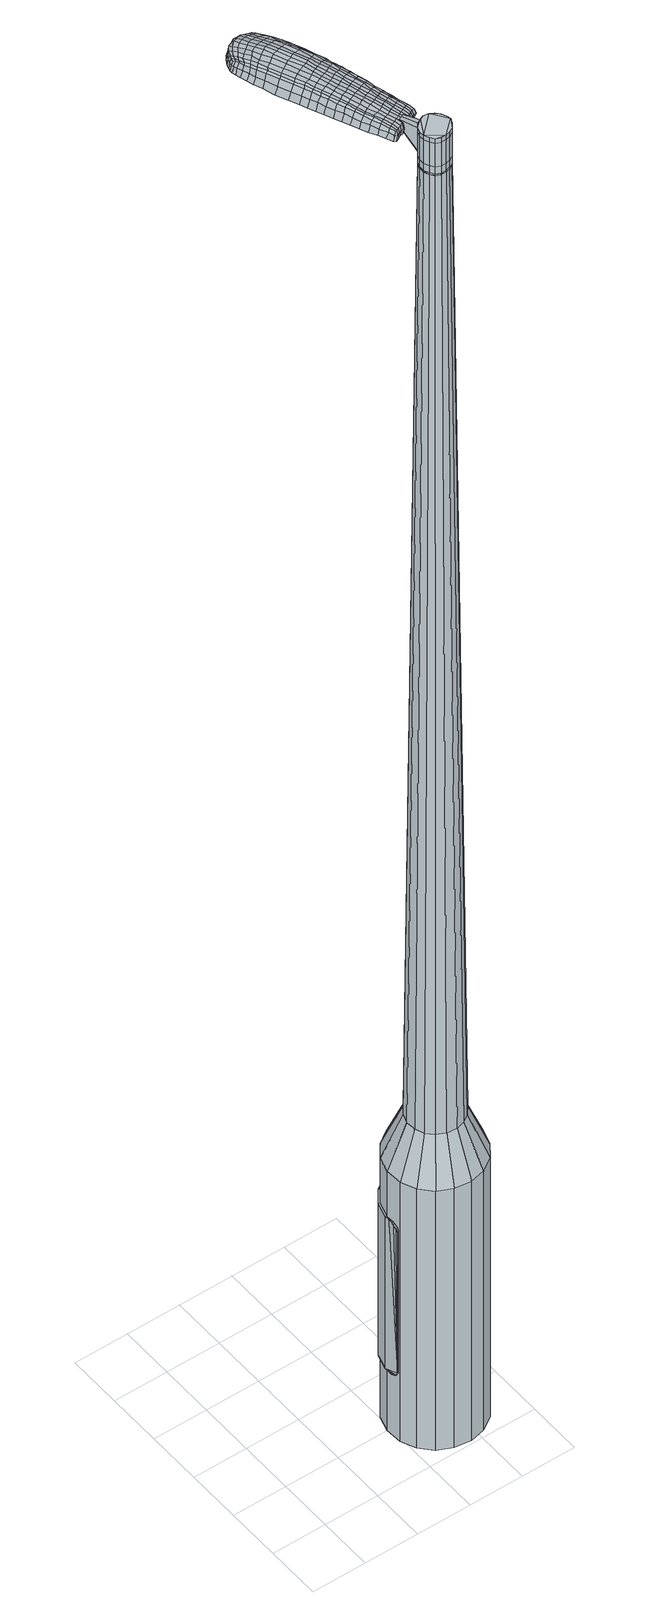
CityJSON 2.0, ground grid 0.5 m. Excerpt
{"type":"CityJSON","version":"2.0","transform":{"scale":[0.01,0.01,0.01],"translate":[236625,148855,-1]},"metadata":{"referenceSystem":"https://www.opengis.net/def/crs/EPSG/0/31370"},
"CityObjects":{
"object1":{"type":"GenericCityObject","attributes":{"cluster":227,"mean_distance_to_centroid":0.268,"new_centroid_x":236626.41,"new_centroid_y":148855.44,"mean_distance_to_camera":7.88,"H1":5.49,"H2":5.5,"Z_final":109.38,"cluster2":-1,"proj_x":236629.5,"proj_y":148854.12,"id_line":81392,"bearing_l":23.24,"distance":3.36,"orientation":"left","G_obj":113.24},"geometry":[{"type":"MultiSurface","lod":"2","boundaries":[[[0,1,2,3]],[[1,4,5,2]],[[4,6,7,5]],[[6,8,9,7]],[[8,10,11,9]],[[10,12,13,11]],[[12,14,15,13]],[[14,16,17,15]],[[16,18,19,17]],[[18,20,21,19]],[[20,22,23,21]],[[22,24,25,23]],[[24,26,27,25]],[[26,28,29,27]],[[28,30,31,29]],[[30,32,33,31]],[[32,34,35,33]],[[34,0,3,35]],[[36,37,38,39]],[[38,40,41,42]],[[41,43,42]],[[42,44,45,46]],[[45,47,46]],[[46,48,49,50]],[[49,51,50]],[[42,46,50,38]],[[50,52,39,38]],[[53,36,39]],[[2,5,7,35]],[[7,9,11,15]],[[11,13,15]],[[15,17,19,23]],[[19,21,23]],[[23,25,27,31]],[[27,29,31]],[[15,23,31,7]],[[31,33,35,7]],[[3,2,35]],[[1,0,54,55]],[[0,34,56,54]],[[34,32,57,56]],[[32,30,58,57]],[[30,28,59,58]],[[28,26,60,59]],[[26,24,61,60]],[[24,22,62,61]],[[22,20,63,62]],[[20,18,64,63]],[[18,16,65,64]],[[16,14,66,65]],[[14,12,67,66]],[[12,10,68,67]],[[10,8,69,68]],[[8,6,70,69]],[[6,4,71,70]],[[4,1,55,71]],[[55,54,72,73]],[[54,56,74,72]],[[56,57,75,74]],[[57,58,76,75]],[[58,59,77,76]],[[59,60,78,77]],[[60,61,79,78]],[[61,62,80,79]],[[62,63,81,80]],[[63,64,82,81]],[[64,65,83,82]],[[65,66,84,83]],[[66,67,85,84]],[[67,68,86,85]],[[68,69,87,86]],[[69,70,88,87]],[[70,71,89,88]],[[71,55,73,89]],[[72,90,91,92]],[[93,94,90,72]],[[95,96,94,93]],[[76,97,96,95]],[[98,99,97,76]],[[78,100,99,98]],[[101,102,100,78]],[[103,104,102,101]],[[81,105,104,103]],[[82,106,105,81]],[[107,108,106,82]],[[84,109,108,107]],[[110,111,109,84]],[[86,112,111,110]],[[87,113,112,86]],[[114,115,113,87]],[[116,117,115,114]],[[92,91,117,116]],[[118,119,120,121]],[[122,118,121,123]],[[124,122,123,125]],[[126,124,125,127]],[[128,126,127,129]],[[130,128,129,131]],[[132,130,131,133]],[[134,132,133,135]],[[136,134,135,137]],[[138,136,137,139]],[[140,138,139,141]],[[142,140,141,143]],[[144,142,143,145]],[[146,144,145,147]],[[148,146,147,149]],[[150,148,149,151]],[[73,72,92]],[[74,93,72]],[[74,75,95,93]],[[75,76,95]],[[77,98,76]],[[77,78,98]],[[79,101,78]],[[79,80,103,101]],[[80,81,103]],[[83,107,82]],[[83,84,107]],[[85,110,84]],[[85,86,110]],[[88,114,87]],[[88,89,116,114]],[[89,73,92,116]],[[152,91,90]],[[152,153,117,91]],[[153,154,115,117]],[[154,113,115]],[[155,111,112]],[[155,109,111]],[[156,108,109]],[[156,106,108]],[[157,104,105]],[[157,158,102,104]],[[158,100,102]],[[159,99,100]],[[159,97,99]],[[160,96,97]],[[160,161,94,96]],[[161,90,94]],[[39,52,150,162]],[[152,90,163,151]],[[53,39,162,119]],[[90,161,120,163]],[[36,53,119,118]],[[161,160,121,120]],[[37,36,118,122]],[[160,97,123,121]],[[38,37,122,124]],[[97,159,125,123]],[[40,38,124,126]],[[159,100,127,125]],[[41,40,126,128]],[[100,158,129,127]],[[43,41,128,130]],[[158,157,131,129]],[[42,43,130,132]],[[157,105,133,131]],[[44,42,132,134]],[[105,106,135,133]],[[45,44,134,136]],[[106,156,137,135]],[[47,45,136,138]],[[156,109,139,137]],[[46,47,138,140]],[[109,155,141,139]],[[48,46,140,142]],[[155,112,143,141]],[[49,48,142,144]],[[112,113,145,143]],[[51,49,144,146]],[[113,154,147,145]],[[50,51,146,148]],[[154,153,149,147]],[[52,50,148,150]],[[153,152,151,149]],[[150,151,164,165]],[[151,163,166,164]],[[163,120,167,166]],[[120,119,168,167]],[[119,162,169,168]],[[162,150,165,169]],[[170,171,172,173]],[[174,170,173,175]],[[170,174,176,177]],[[171,170,177,178]],[[179,180,181,182]],[[183,179,182,184]],[[179,183,185,186]],[[180,179,186,187]],[[188,189,190,191]],[[192,188,191,193]],[[188,192,194,195]],[[189,188,195,196]],[[197,198,199,200]],[[201,197,200,202]],[[197,201,203,204]],[[198,197,204,205]],[[206,207,208,209]],[[210,206,209,211]],[[206,210,212,213]],[[207,206,213,214]],[[215,216,217,218]],[[219,215,218,220]],[[215,219,221,222]],[[216,215,222,223]],[[224,225,226,227]],[[216,224,227,217]],[[224,216,223,228]],[[225,224,228,229]],[[230,231,232,233]],[[225,230,233,226]],[[230,225,229,234]],[[231,230,234,235]],[[236,174,175,237]],[[231,236,237,232]],[[236,231,235,238]],[[174,236,238,176]],[[239,240,241,242]],[[243,239,242,244]],[[239,243,245,246]],[[240,239,246,247]],[[248,249,250,251]],[[240,248,251,241]],[[248,240,247,252]],[[249,248,252,253]],[[254,255,256,257]],[[249,254,257,250]],[[254,249,253,258]],[[255,254,258,259]],[[260,261,262,263]],[[255,260,263,256]],[[260,255,259,264]],[[261,260,264,265]],[[266,171,178,267]],[[261,266,267,262]],[[266,261,265,268]],[[171,266,268,172]],[[269,270,271,272]],[[273,269,272,274]],[[269,273,275,276]],[[270,269,276,277]],[[278,279,280,281]],[[270,278,281,271]],[[278,270,277,282]],[[279,278,282,283]],[[284,285,286,287]],[[279,284,287,280]],[[284,279,283,288]],[[285,284,288,289]],[[290,183,184,291]],[[285,290,291,286]],[[290,285,289,292]],[[183,290,292,185]],[[293,294,295,296]],[[297,293,296,298]],[[293,297,299,300]],[[294,293,300,301]],[[302,303,304,305]],[[294,302,305,295]],[[302,294,301,306]],[[303,302,306,307]],[[308,309,310,311]],[[303,308,311,304]],[[308,303,307,312]],[[309,308,312,313]],[[314,315,316,317]],[[309,314,317,310]],[[314,309,313,318]],[[315,314,318,319]],[[320,180,187,321]],[[315,320,321,316]],[[320,315,319,322]],[[180,320,322,181]],[[323,209,208,324]],[[325,323,324,326]],[[323,325,327,328]],[[209,323,328,211]],[[329,325,326,330]],[[331,329,330,332]],[[329,331,333,334]],[[325,329,334,327]],[[335,331,332,336]],[[337,335,336,338]],[[335,337,339,340]],[[331,335,340,333]],[[341,337,338,342]],[[343,341,342,344]],[[341,343,345,346]],[[337,341,346,339]],[[347,343,344,348]],[[198,347,348,199]],[[347,198,205,349]],[[343,347,349,345]],[[350,351,196,195]],[[352,350,195,194]],[[350,352,353,354]],[[351,350,354,355]],[[356,357,355,354]],[[358,356,354,353]],[[356,358,359,360]],[[357,356,360,361]],[[362,363,361,360]],[[364,362,360,359]],[[362,364,365,366]],[[363,362,366,367]],[[368,369,367,366]],[[370,368,366,365]],[[368,370,203,201]],[[369,368,201,202]],[[371,372,373,374]],[[273,371,374,275]],[[371,273,274,375]],[[372,371,375,376]],[[377,192,193,378]],[[372,377,378,373]],[[377,372,376,379]],[[192,377,379,194]],[[380,381,382,383]],[[219,380,383,221]],[[380,219,220,384]],[[381,380,384,385]],[[386,387,388,389]],[[381,386,389,382]],[[386,381,385,390]],[[387,386,390,391]],[[392,189,196,393]],[[387,392,393,388]],[[392,387,391,394]],[[189,392,394,190]],[[395,396,397,398]],[[177,395,398,178]],[[395,177,176,399]],[[396,395,399,400]],[[401,402,403,404]],[[396,401,404,397]],[[401,396,400,405]],[[402,401,405,406]],[[407,200,199,408]],[[402,407,408,403]],[[407,402,406,409]],[[200,407,409,202]],[[410,411,412,413]],[[182,410,413,184]],[[410,182,181,414]],[[411,410,414,415]],[[416,204,203,417]],[[411,416,417,412]],[[416,411,415,418]],[[204,416,418,205]],[[419,420,421,422]],[[297,419,422,299]],[[419,297,298,423]],[[420,419,423,424]],[[425,210,211,426]],[[420,425,426,421]],[[425,420,424,427]],[[210,425,427,212]],[[428,429,430,431]],[[243,428,431,245]],[[428,243,244,432]],[[429,428,432,433]],[[434,435,436,437]],[[429,434,437,430]],[[434,429,433,438]],[[435,434,438,439]],[[440,207,214,441]],[[435,440,441,436]],[[440,435,439,442]],[[207,440,442,208]],[[443,444,433,432]],[[242,443,432,244]],[[443,242,241,445]],[[444,443,445,446]],[[447,448,439,438]],[[444,447,438,433]],[[447,444,446,449]],[[448,447,449,450]],[[451,324,208,442]],[[448,451,442,439]],[[451,448,450,452]],[[324,451,452,326]],[[453,454,455,456]],[[300,453,456,301]],[[453,300,299,422]],[[454,453,422,421]],[[457,328,327,458]],[[454,457,458,455]],[[457,454,421,426]],[[328,457,426,211]],[[459,460,446,445]],[[251,459,445,241]],[[459,251,250,461]],[[460,459,461,462]],[[463,464,450,449]],[[460,463,449,446]],[[463,460,462,465]],[[464,463,465,466]],[[467,330,326,452]],[[464,467,452,450]],[[467,464,466,468]],[[330,467,468,332]],[[469,470,471,472]],[[306,469,472,307]],[[469,306,301,456]],[[470,469,456,455]],[[473,334,333,474]],[[470,473,474,471]],[[473,470,455,458]],[[334,473,458,327]],[[475,476,462,461]],[[257,475,461,250]],[[475,257,256,477]],[[476,475,477,478]],[[479,480,466,465]],[[476,479,465,462]],[[479,476,478,481]],[[480,479,481,482]],[[483,336,332,468]],[[480,483,468,466]],[[483,480,482,484]],[[336,483,484,338]],[[485,486,487,488]],[[312,485,488,313]],[[485,312,307,472]],[[486,485,472,471]],[[489,340,339,490]],[[486,489,490,487]],[[489,486,471,474]],[[340,489,474,333]],[[491,492,478,477]],[[263,491,477,256]],[[491,263,262,493]],[[492,491,493,494]],[[495,496,482,481]],[[492,495,481,478]],[[495,492,494,497]],[[496,495,497,498]],[[499,342,338,484]],[[496,499,484,482]],[[499,496,498,500]],[[342,499,500,344]],[[501,502,503,504]],[[318,501,504,319]],[[501,318,313,488]],[[502,501,488,487]],[[505,346,345,506]],[[502,505,506,503]],[[505,502,487,490]],[[346,505,490,339]],[[507,508,494,493]],[[267,507,493,262]],[[507,267,178,398]],[[508,507,398,397]],[[509,510,498,497]],[[508,509,497,494]],[[509,508,397,404]],[[510,509,404,403]],[[511,348,344,500]],[[510,511,500,498]],[[511,510,403,408]],[[348,511,408,199]],[[512,513,415,414]],[[322,512,414,181]],[[512,322,319,504]],[[513,512,504,503]],[[514,349,205,418]],[[513,514,418,415]],[[514,513,503,506]],[[349,514,506,345]],[[515,516,376,375]],[[272,515,375,274]],[[515,272,271,517]],[[516,515,517,518]],[[519,352,194,379]],[[516,519,379,376]],[[519,516,518,520]],[[352,519,520,353]],[[521,522,523,524]],[[222,521,524,223]],[[521,222,221,383]],[[522,521,383,382]],[[525,526,527,528]],[[522,525,528,523]],[[525,522,382,389]],[[526,525,389,388]],[[529,351,355,530]],[[526,529,530,527]],[[529,526,388,393]],[[351,529,393,196]],[[531,532,518,517]],[[281,531,517,271]],[[531,281,280,533]],[[532,531,533,534]],[[535,358,353,520]],[[532,535,520,518]],[[535,532,534,536]],[[358,535,536,359]],[[537,538,539,540]],[[228,537,540,229]],[[537,228,223,524]],[[538,537,524,523]],[[541,542,543,544]],[[538,541,544,539]],[[541,538,523,528]],[[542,541,528,527]],[[545,357,361,546]],[[542,545,546,543]],[[545,542,527,530]],[[357,545,530,355]],[[547,548,534,533]],[[287,547,533,280]],[[547,287,286,549]],[[548,547,549,550]],[[551,364,359,536]],[[548,551,536,534]],[[551,548,550,552]],[[364,551,552,365]],[[553,554,555,556]],[[234,553,556,235]],[[553,234,229,540]],[[554,553,540,539]],[[557,558,559,560]],[[554,557,560,555]],[[557,554,539,544]],[[558,557,544,543]],[[561,363,367,562]],[[558,561,562,559]],[[561,558,543,546]],[[363,561,546,361]],[[563,564,550,549]],[[291,563,549,286]],[[563,291,184,413]],[[564,563,413,412]],[[565,370,365,552]],[[564,565,552,550]],[[565,564,412,417]],[[370,565,417,203]],[[566,567,400,399]],[[238,566,399,176]],[[566,238,235,556]],[[567,566,556,555]],[[568,569,406,405]],[[567,568,405,400]],[[568,567,555,560]],[[569,568,560,559]],[[570,369,202,409]],[[569,570,409,406]],[[570,569,559,562]],[[369,570,562,367]],[[571,572,573,574]],[[574,573,575,576]],[[577,575,573,578]],[[578,573,572,579]],[[580,581,582,583]],[[583,582,584,585]],[[586,584,582,587]],[[587,582,581,588]],[[589,590,591,592]],[[592,591,593,594]],[[595,593,591,596]],[[596,591,590,597]],[[598,599,600,601]],[[601,600,602,603]],[[604,602,600,605]],[[605,600,599,606]],[[607,608,609,610]],[[610,609,611,612]],[[613,611,609,614]],[[614,609,608,615]],[[616,617,618,619]],[[619,618,620,621]],[[622,620,618,623]],[[623,618,617,624]],[[625,626,627,628]],[[628,627,617,616]],[[624,617,627,629]],[[629,627,626,630]],[[631,632,633,634]],[[634,633,626,625]],[[630,626,633,635]],[[635,633,632,636]],[[576,575,637,638]],[[638,637,632,631]],[[636,632,637,639]],[[639,637,575,577]],[[640,641,642,643]],[[643,642,644,645]],[[646,644,642,647]],[[647,642,641,648]],[[649,650,651,652]],[[652,651,641,640]],[[648,641,651,653]],[[653,651,650,654]],[[655,656,657,658]],[[658,657,650,649]],[[654,650,657,659]],[[659,657,656,660]],[[661,662,663,664]],[[664,663,656,655]],[[660,656,663,665]],[[665,663,662,666]],[[579,572,667,668]],[[668,667,662,661]],[[666,662,667,669]],[[669,667,572,571]],[[670,671,672,673]],[[673,672,674,675]],[[676,674,672,677]],[[677,672,671,678]],[[679,680,681,682]],[[682,681,671,670]],[[678,671,681,683]],[[683,681,680,684]],[[685,686,687,688]],[[688,687,680,679]],[[684,680,687,689]],[[689,687,686,690]],[[585,584,691,692]],[[692,691,686,685]],[[690,686,691,693]],[[693,691,584,586]],[[694,695,696,697]],[[697,696,698,699]],[[700,698,696,701]],[[701,696,695,702]],[[703,704,705,706]],[[706,705,695,694]],[[702,695,705,707]],[[707,705,704,708]],[[709,710,711,712]],[[712,711,704,703]],[[708,704,711,713]],[[713,711,710,714]],[[715,716,717,718]],[[718,717,710,709]],[[714,710,717,719]],[[719,717,716,720]],[[588,581,721,722]],[[722,721,716,715]],[[720,716,721,723]],[[723,721,581,580]],[[607,610,724,725]],[[725,724,726,727]],[[728,726,724,729]],[[729,724,610,612]],[[727,726,730,731]],[[731,730,732,733]],[[734,732,730,735]],[[735,730,726,728]],[[733,732,736,737]],[[737,736,738,739]],[[740,738,736,741]],[[741,736,732,734]],[[739,738,742,743]],[[743,742,744,745]],[[746,744,742,747]],[[747,742,738,740]],[[745,744,748,749]],[[749,748,599,598]],[[606,599,748,750]],[[750,748,744,746]],[[597,751,752,596]],[[596,752,753,595]],[[754,753,752,755]],[[755,752,751,756]],[[756,757,758,755]],[[755,758,759,754]],[[760,759,758,761]],[[761,758,757,762]],[[762,763,764,761]],[[761,764,765,760]],[[766,765,764,767]],[[767,764,763,768]],[[768,769,770,767]],[[767,770,771,766]],[[604,771,770,602]],[[602,770,769,603]],[[772,773,774,775]],[[775,774,674,676]],[[675,674,774,776]],[[776,774,773,777]],[[594,593,778,779]],[[779,778,773,772]],[[777,773,778,780]],[[780,778,593,595]],[[781,782,783,784]],[[784,783,620,622]],[[621,620,783,785]],[[785,783,782,786]],[[787,788,789,790]],[[790,789,782,781]],[[786,782,789,791]],[[791,789,788,792]],[[597,590,793,794]],[[794,793,788,787]],[[792,788,793,795]],[[795,793,590,589]],[[796,797,798,799]],[[799,798,578,579]],[[577,578,798,800]],[[800,798,797,801]],[[802,803,804,805]],[[805,804,797,796]],[[801,797,804,806]],[[806,804,803,807]],[[598,601,808,809]],[[809,808,803,802]],[[807,803,808,810]],[[810,808,601,603]],[[811,812,813,814]],[[814,813,583,585]],[[580,583,813,815]],[[815,813,812,816]],[[604,605,817,818]],[[818,817,812,811]],[[816,812,817,819]],[[819,817,605,606]],[[820,821,822,823]],[[823,822,698,700]],[[698,822,699]],[[699,822,821,824]],[[612,611,825,826]],[[826,825,821,820]],[[824,821,825,827]],[[827,825,611,613]],[[828,829,830,831]],[[831,830,644,646]],[[645,644,830,832]],[[832,830,829,833]],[[834,835,836,837]],[[837,836,829,828]],[[833,829,836,838]],[[838,836,835,839]],[[615,608,840,841]],[[841,840,835,834]],[[839,835,840,842]],[[842,840,608,607]],[[833,843,844,832]],[[832,844,643,645]],[[640,643,844,845]],[[845,844,843,846]],[[839,847,848,838]],[[838,848,843,833]],[[846,843,848,849]],[[849,848,847,850]],[[607,725,851,842]],[[842,851,847,839]],[[850,847,851,852]],[[852,851,725,727]],[[853,854,855,856]],[[856,855,701,702]],[[700,701,855,823]],[[823,855,854,820]],[[728,729,857,858]],[[858,857,854,853]],[[820,854,857,826]],[[826,857,729,612]],[[846,859,860,845]],[[845,860,652,640]],[[649,652,860,861]],[[861,860,859,862]],[[850,863,864,849]],[[849,864,859,846]],[[862,859,864,865]],[[865,864,863,866]],[[727,731,867,852]],[[852,867,863,850]],[[866,863,867,868]],[[868,867,731,733]],[[869,870,871,872]],[[872,871,707,708]],[[702,707,871,856]],[[856,871,870,853]],[[734,735,873,874]],[[874,873,870,869]],[[853,870,873,858]],[[858,873,735,728]],[[862,875,876,861]],[[861,876,658,649]],[[655,658,876,877]],[[877,876,875,878]],[[866,879,880,865]],[[865,880,875,862]],[[878,875,880,881]],[[881,880,879,882]],[[733,737,883,868]],[[868,883,879,866]],[[882,879,883,884]],[[884,883,737,739]],[[885,886,887,888]],[[888,887,713,714]],[[708,713,887,872]],[[872,887,886,869]],[[740,741,889,890]],[[890,889,886,885]],[[869,886,889,874]],[[874,889,741,734]],[[878,891,892,877]],[[877,892,664,655]],[[661,664,892,893]],[[893,892,891,894]],[[882,895,896,881]],[[881,896,891,878]],[[894,891,896,897]],[[897,896,895,898]],[[739,743,899,884]],[[884,899,895,882]],[[898,895,899,900]],[[900,899,743,745]],[[901,902,903,904]],[[904,903,719,720]],[[714,719,903,888]],[[888,903,902,885]],[[746,747,905,906]],[[906,905,902,901]],[[885,902,905,890]],[[890,905,747,740]],[[894,907,908,893]],[[893,908,668,661]],[[579,668,908,799]],[[799,908,907,796]],[[898,909,910,897]],[[897,910,907,894]],[[796,907,910,805]],[[805,910,909,802]],[[745,749,911,900]],[[900,911,909,898]],[[802,909,911,809]],[[809,911,749,598]],[[816,912,913,815]],[[815,913,723,580]],[[720,723,913,904]],[[904,913,912,901]],[[606,750,914,819]],[[819,914,912,816]],[[901,912,914,906]],[[906,914,750,746]],[[777,915,916,776]],[[776,916,673,675]],[[670,673,916,917]],[[917,916,915,918]],[[595,753,919,780]],[[780,919,915,777]],[[918,915,919,920]],[[920,919,753,754]],[[921,922,923,924]],[[924,923,623,624]],[[622,623,923,784]],[[784,923,922,781]],[[925,926,927,928]],[[928,927,922,921]],[[781,922,927,790]],[[790,927,926,787]],[[756,751,929,930]],[[930,929,926,925]],[[787,926,929,794]],[[794,929,751,597]],[[918,931,932,917]],[[917,932,682,670]],[[679,682,932,933]],[[933,932,931,934]],[[754,759,935,920]],[[920,935,931,918]],[[934,931,935,936]],[[936,935,759,760]],[[937,938,939,940]],[[940,939,629,630]],[[624,629,939,924]],[[924,939,938,921]],[[941,942,943,944]],[[944,943,938,937]],[[921,938,943,928]],[[928,943,942,925]],[[762,757,945,946]],[[946,945,942,941]],[[925,942,945,930]],[[930,945,757,756]],[[934,947,948,933]],[[933,948,688,679]],[[685,688,948,949]],[[949,948,947,950]],[[760,765,951,936]],[[936,951,947,934]],[[950,947,951,952]],[[952,951,765,766]],[[953,954,955,956]],[[956,955,635,636]],[[630,635,955,940]],[[940,955,954,937]],[[957,958,959,960]],[[960,959,954,953]],[[937,954,959,944]],[[944,959,958,941]],[[768,763,961,962]],[[962,961,958,957]],[[941,958,961,946]],[[946,961,763,762]],[[950,963,964,949]],[[949,964,692,685]],[[585,692,964,814]],[[814,964,963,811]],[[766,771,965,952]],[[952,965,963,950]],[[811,963,965,818]],[[818,965,771,604]],[[801,966,967,800]],[[800,967,639,577]],[[636,639,967,956]],[[956,967,966,953]],[[807,968,969,806]],[[806,969,966,801]],[[953,966,969,960]],[[960,969,968,957]],[[603,769,970,810]],[[810,970,968,807]],[[957,968,970,962]],[[962,970,769,768]],[[571,574,173,172]],[[574,576,175,173]],[[586,587,186,185]],[[587,588,187,186]],[[589,592,191,190]],[[592,594,193,191]],[[613,614,213,212]],[[614,615,214,213]],[[616,619,218,217]],[[619,621,220,218]],[[625,628,227,226]],[[628,616,217,227]],[[631,634,233,232]],[[634,625,226,233]],[[576,638,237,175]],[[638,631,232,237]],[[646,647,246,245]],[[647,648,247,246]],[[648,653,252,247]],[[653,654,253,252]],[[654,659,258,253]],[[659,660,259,258]],[[660,665,264,259]],[[665,666,265,264]],[[666,669,268,265]],[[669,571,172,268]],[[676,677,276,275]],[[677,678,277,276]],[[678,683,282,277]],[[683,684,283,282]],[[684,689,288,283]],[[689,690,289,288]],[[690,693,292,289]],[[693,586,185,292]],[[694,697,296,295]],[[697,699,298,296]],[[703,706,305,304]],[[706,694,295,305]],[[709,712,311,310]],[[712,703,304,311]],[[715,718,317,316]],[[718,709,310,317]],[[588,722,321,187]],[[722,715,316,321]],[[772,775,374,373]],[[775,676,275,374]],[[594,779,378,193]],[[779,772,373,378]],[[621,785,384,220]],[[785,786,385,384]],[[786,791,390,385]],[[791,792,391,390]],[[792,795,394,391]],[[795,589,190,394]],[[699,423,298]],[[699,824,424,423]],[[824,827,427,424]],[[827,613,212,427]],[[828,831,431,430]],[[831,646,245,431]],[[834,837,437,436]],[[837,828,430,437]],[[615,841,441,214]],[[841,834,436,441]],[[971,972,973,974]],[[975,976,974,973]],[[977,978,979,980]],[[981,982,983,984]],[[972,985,986,973]],[[987,975,973,986]],[[988,977,980,989]],[[990,991,982,981]],[[985,992,993,986]],[[993,994,987,986]],[[995,988,989,996]],[[997,991,990,998]],[[992,999,1000,993]],[[1000,1001,994,993]],[[1002,995,996,1003]],[[1004,997,998,1005]],[[1006,1007,1008,1009]],[[1010,1011,1007,1006]],[[1010,1012,1013,1011]],[[1012,1014,1015,1013]],[[1016,1017,1018,1019]],[[1020,1021,1017,1016]],[[1022,1023,1021,1020]],[[1024,1025,1023,1022]],[[1019,1008,1007,1016]],[[1016,1007,1011,1020]],[[1011,1013,1022,1020]],[[1013,1015,1024,1022]],[[980,979,976,975]],[[989,980,975,987]],[[994,996,989,987]],[[1001,1003,996,994]],[[981,984,978,977]],[[990,981,977,988]],[[998,990,988,995]],[[1005,998,995,1002]],[[982,1006,1009,983]],[[991,1010,1006,982]],[[1012,1010,991,997]],[[1014,1012,997,1004]],[[1026,1027,1028,1029]],[[1028,1030,1031,1032]],[[1028,1032,1033,1034]],[[1028,1034,1029]],[[1035,1026,1029,1036]],[[1037,1036,1029,1038]],[[1039,1038,1029]],[[1040,1028,1027,1041]],[[1042,1040,1041,1043]],[[1044,1042,1043,1045]],[[1046,1044,1045,1047]],[[1048,1046,1047,1049]],[[1049,1050,1051,1052]],[[1049,1052,1053,1054]],[[1049,1054,1055,1056]],[[1055,1057,1058,1059]],[[1055,1059,1060,1061]],[[1055,1061,1056]],[[1049,1056,1048]],[[1062,1063,1027,1026]],[[1064,1065,1030,1028]],[[1066,1067,1039,1029]],[[1063,1068,1041,1027]],[[1069,1064,1028,1040]],[[1068,1070,1043,1041]],[[1071,1069,1040,1042]],[[1070,1072,1045,1043]],[[1073,1071,1042,1044]],[[1072,1074,1047,1045]],[[1075,1073,1044,1046]],[[1074,1076,1049,1047]],[[1077,1075,1046,1048]],[[1076,1078,1050,1049]],[[1079,1080,1057,1055]],[[1081,1077,1048,1056]],[[1051,1050,1078,1082]],[[1052,1051,1082,1083]],[[1053,1052,1083,1084]],[[1054,1053,1084,1085]],[[1055,1054,1085,1079]],[[1086,1062,1026,1035]],[[1087,1086,1035,1036]],[[1088,1087,1036,1037]],[[1089,1088,1037,1038]],[[1067,1089,1038,1039]],[[1031,1030,1065,1090]],[[1058,1057,1080,1091]],[[1032,1031,1090,1092]],[[1033,1032,1092,1093]],[[1034,1033,1093,1094]],[[1029,1034,1094,1066]],[[1059,1058,1091,1095]],[[1060,1059,1095,1096]],[[1061,1060,1096,1097]],[[1056,1061,1097,1081]]]}]}
},
"vertices":[
[122,84,384],[137,87,384],[137,87,96],[122,84,96],[151,86,384],[151,86,96],[165,79,384],[165,79,96],[175,68,384],[175,68,96],[180,55,384],[180,55,96],[181,40,384],[181,40,96],[177,26,384],[177,26,96],[168,14,384],[168,14,96],[156,6,384],[156,6,96],[142,3,384],[142,3,96],[127,5,384],[127,5,96],[114,11,384],[114,11,96],[104,22,384],[104,22,96],[98,35,384],[98,35,96],[97,50,384],[97,50,96],[101,64,384],[101,64,96],[110,76,384],[110,76,96],[127,51,1524],[126,47,1524],[126,42,1524],[134,57,1524],[128,38,1524],[131,34,1524],[140,32,1524],[135,32,1524],[144,33,1524],[148,35,1524],[153,44,1524],[151,39,1524],[152,48,1524],[150,52,1524],[143,58,1524],[147,56,1524],[138,59,1524],[130,55,1524],[129,68,429],[138,70,429],[122,63,429],[117,56,429],[114,48,429],[115,39,429],[118,31,429],[124,25,429],[132,21,429],[141,20,429],[149,22,429],[156,27,429],[162,34,429],[164,42,429],[164,51,429],[160,59,429],[154,65,429],[146,69,429],[134,57,1483],[138,59,1483],[130,55,1483],[127,51,1483],[126,47,1483],[126,42,1483],[128,38,1483],[131,34,1483],[135,32,1483],[140,32,1483],[144,33,1483],[148,35,1483],[151,39,1483],[153,44,1483],[152,48,1483],[150,52,1483],[147,56,1483],[143,58,1483],[134,57,1485],[138,58,1485],[138,58,1483],[130,54,1483],[130,54,1485],[128,51,1483],[128,51,1485],[126,47,1485],[127,42,1483],[127,42,1485],[128,38,1485],[131,35,1483],[131,35,1485],[135,33,1483],[135,33,1485],[140,32,1485],[144,33,1485],[148,36,1483],[148,36,1485],[151,39,1485],[152,44,1483],[152,44,1485],[152,48,1485],[150,52,1485],[147,55,1483],[147,55,1485],[143,57,1483],[143,57,1485],[127,51,1519],[130,55,1519],[130,55,1493],[127,51,1493],[126,47,1519],[126,47,1493],[126,42,1519],[126,42,1493],[128,38,1519],[128,38,1493],[131,34,1519],[131,34,1493],[135,32,1519],[135,32,1493],[140,32,1519],[140,32,1493],[144,33,1519],[144,33,1493],[148,35,1519],[148,35,1493],[151,39,1519],[151,39,1493],[153,44,1519],[153,44,1493],[152,48,1519],[152,48,1493],[150,52,1519],[150,52,1493],[147,56,1519],[147,56,1493],[143,58,1519],[143,58,1493],[138,59,1519],[138,59,1493],[138,59,1485],[143,58,1485],[147,56,1485],[153,44,1485],[148,35,1485],[135,32,1485],[131,34,1485],[126,42,1485],[127,51,1485],[130,55,1485],[134,57,1519],[134,57,1493],[129,76,1513],[129,76,1518],[127,75,1513],[124,73,1513],[124,73,1518],[127,75,1518],[115,150,1519],[118,144,1518],[119,146,1509],[116,152,1510],[112,158,1519],[113,160,1510],[111,157,1526],[114,149,1525],[117,142,1525],[80,135,1519],[83,129,1518],[85,129,1525],[82,135,1525],[76,143,1519],[78,143,1526],[74,144,1510],[78,136,1510],[81,130,1509],[67,210,1519],[70,211,1519],[70,212,1513],[67,211,1513],[64,207,1519],[63,208,1513],[64,206,1524],[68,208,1524],[71,210,1524],[96,142,1530],[99,135,1529],[102,136,1529],[99,143,1530],[93,150,1531],[96,151,1531],[89,149,1530],[93,140,1530],[96,134,1529],[128,68,1512],[131,69,1512],[130,70,1517],[128,69,1517],[125,66,1512],[125,68,1517],[125,67,1506],[128,68,1506],[130,70,1506],[91,204,1519],[92,201,1519],[93,203,1512],[92,206,1512],[89,206,1518],[90,208,1512],[89,205,1522],[90,204,1523],[91,201,1524],[95,197,1519],[97,192,1519],[98,194,1512],[96,199,1512],[94,196,1524],[96,191,1525],[100,187,1519],[103,180,1519],[104,182,1511],[101,189,1511],[99,186,1526],[102,179,1526],[108,169,1519],[109,171,1510],[107,168,1526],[140,81,1513],[138,88,1513],[137,87,1518],[140,80,1517],[142,76,1512],[141,76,1516],[143,77,1506],[141,82,1507],[139,89,1507],[135,95,1514],[133,102,1515],[132,101,1520],[135,94,1519],[136,97,1507],[134,104,1507],[130,109,1515],[128,116,1516],[127,115,1522],[129,108,1521],[131,111,1508],[129,118,1508],[125,123,1517],[123,130,1517],[122,129,1524],[124,122,1523],[126,125,1508],[124,132,1509],[120,137,1518],[119,136,1524],[121,139,1509],[57,191,1519],[58,188,1519],[60,188,1524],[59,191,1523],[57,193,1518],[58,193,1522],[56,194,1512],[56,191,1512],[57,188,1512],[60,183,1519],[62,178,1519],[63,178,1525],[61,183,1524],[58,184,1512],[60,178,1512],[64,172,1519],[67,165,1519],[68,165,1526],[65,172,1526],[62,173,1511],[65,165,1511],[71,154,1519],[73,154,1526],[69,155,1510],[113,69,1513],[109,76,1513],[108,76,1507],[111,70,1507],[115,64,1512],[114,65,1506],[116,65,1516],[114,69,1517],[111,76,1518],[106,83,1514],[102,89,1515],[101,90,1507],[104,83,1507],[107,82,1519],[104,89,1520],[99,96,1515],[96,103,1516],[94,103,1508],[97,97,1508],[101,96,1521],[97,103,1522],[92,109,1517],[89,116,1517],[87,117,1509],[91,110,1508],[94,109,1523],[91,116,1524],[86,123,1518],[84,123,1509],[88,122,1524],[126,74,1519],[128,75,1519],[123,81,1520],[125,82,1520],[120,79,1520],[123,73,1519],[120,87,1522],[122,88,1522],[117,94,1523],[119,95,1523],[114,93,1523],[117,86,1521],[114,101,1524],[116,102,1524],[111,108,1525],[114,109,1525],[108,107,1525],[111,100,1524],[108,115,1526],[111,116,1526],[105,121,1527],[108,123,1527],[102,120,1527],[105,113,1526],[102,128,1528],[105,129,1528],[99,127,1528],[69,206,1527],[72,207,1527],[65,203,1526],[67,199,1527],[70,201,1528],[74,203,1528],[73,195,1529],[76,197,1529],[70,193,1528],[72,187,1530],[76,189,1530],[79,190,1530],[79,182,1531],[82,184,1531],[75,180,1530],[79,172,1531],[82,174,1531],[86,175,1531],[87,162,1531],[91,163,1531],[84,160,1531],[57,196,1518],[58,199,1519],[57,199,1513],[56,196,1513],[58,195,1523],[59,198,1523],[61,203,1519],[60,204,1513],[61,202,1524],[87,208,1518],[85,209,1518],[85,208,1523],[87,206,1523],[88,209,1513],[85,210,1513],[82,211,1519],[78,212,1519],[78,210,1524],[82,209,1523],[82,212,1513],[78,213,1513],[74,212,1519],[75,210,1524],[74,213,1513],[113,148,1528],[111,147,1528],[114,141,1528],[115,141,1527],[110,156,1528],[108,156,1529],[108,147,1529],[105,145,1530],[108,139,1529],[111,140,1528],[105,155,1529],[102,154,1530],[102,144,1530],[105,137,1529],[99,153,1531],[83,136,1528],[85,137,1529],[81,145,1529],[79,143,1528],[86,129,1527],[88,130,1528],[89,138,1529],[85,147,1530],[92,132,1528],[117,63,1512],[119,64,1512],[119,65,1517],[117,64,1517],[116,63,1506],[118,64,1506],[122,65,1512],[122,66,1517],[121,66,1506],[142,73,1512],[140,73,1512],[141,74,1506],[142,75,1506],[141,74,1517],[139,74,1517],[138,72,1512],[136,71,1512],[136,72,1506],[138,73,1506],[137,73,1517],[135,72,1517],[133,70,1512],[133,71,1506],[133,71,1517],[139,79,1519],[137,79,1519],[136,86,1520],[135,86,1520],[135,78,1519],[133,77,1519],[132,85,1520],[130,84,1520],[130,76,1519],[128,83,1520],[115,69,1519],[117,70,1519],[114,77,1520],[112,76,1520],[120,71,1519],[117,78,1520],[133,93,1521],[132,93,1521],[131,100,1522],[129,100,1522],[130,92,1521],[127,91,1521],[127,99,1522],[124,97,1523],[125,90,1522],[122,96,1523],[109,83,1521],[110,84,1521],[107,90,1522],[105,89,1522],[114,85,1521],[110,92,1522],[128,107,1523],[127,106,1523],[126,114,1524],[124,113,1524],[124,106,1523],[122,104,1524],[122,112,1525],[119,111,1525],[119,103,1524],[116,110,1525],[102,96,1523],[104,97,1523],[101,104,1524],[99,103,1524],[107,98,1524],[104,105,1525],[123,121,1525],[121,120,1525],[120,128,1526],[119,127,1526],[119,119,1526],[116,118,1526],[116,126,1527],[113,125,1527],[113,117,1526],[111,124,1527],[96,109,1525],[98,110,1525],[95,117,1526],[92,116,1526],[101,112,1526],[98,118,1527],[118,135,1527],[116,134,1527],[114,133,1527],[111,132,1528],[108,131,1528],[89,123,1527],[91,124,1527],[95,125,1528],[59,193,1525],[60,195,1525],[60,189,1526],[62,192,1526],[62,199,1526],[64,195,1527],[88,204,1525],[86,206,1525],[88,202,1526],[90,201,1525],[83,207,1525],[79,208,1526],[81,204,1527],[85,203,1526],[76,208,1526],[78,204,1527],[62,184,1526],[63,187,1527],[64,179,1527],[66,181,1528],[66,190,1528],[69,184,1529],[92,197,1526],[90,197,1527],[93,192,1528],[95,191,1527],[87,198,1527],[84,198,1528],[86,192,1529],[90,192,1528],[80,198,1528],[83,191,1530],[66,173,1528],[68,175,1529],[70,165,1528],[71,167,1529],[71,177,1529],[75,169,1530],[97,186,1528],[95,186,1528],[99,178,1529],[101,178,1528],[93,186,1529],[89,185,1530],[93,177,1530],[96,178,1530],[86,185,1530],[89,176,1531],[74,154,1529],[76,156,1529],[80,158,1530],[105,167,1528],[103,167,1529],[101,166,1530],[97,166,1530],[94,165,1531],[117,145,1509],[116,143,1518],[113,150,1518],[114,152,1509],[110,158,1519],[111,160,1510],[109,156,1525],[112,148,1525],[115,142,1525],[86,130,1525],[85,130,1518],[82,136,1518],[83,136,1525],[78,144,1519],[80,144,1525],[76,145,1510],[80,137,1509],[83,131,1509],[71,210,1513],[71,209,1519],[68,208,1519],[68,209,1513],[65,206,1519],[65,206,1513],[66,204,1524],[69,206,1524],[72,208,1524],[102,137,1528],[99,135,1528],[96,142,1529],[99,143,1529],[93,150,1529],[96,152,1529],[89,149,1529],[93,141,1529],[96,134,1528],[129,72,1516],[130,71,1512],[127,70,1512],[127,71,1516],[125,69,1512],[124,69,1516],[124,69,1506],[127,71,1506],[130,72,1506],[91,202,1512],[91,200,1519],[89,203,1518],[90,204,1512],[88,205,1518],[89,206,1512],[87,204,1522],[88,202,1523],[90,200,1523],[96,193,1512],[96,191,1519],[93,196,1519],[94,198,1512],[92,195,1524],[95,190,1525],[102,181,1511],[101,179,1519],[98,186,1519],[99,188,1511],[97,185,1525],[100,178,1526],[106,168,1519],[107,170,1510],[105,167,1526],[135,87,1518],[136,88,1513],[139,81,1513],[138,80,1517],[140,76,1512],[139,76,1515],[141,77,1506],[139,82,1506],[137,89,1507],[130,101,1520],[131,102,1514],[133,95,1514],[133,94,1519],[134,96,1507],[132,103,1507],[125,114,1522],[126,116,1516],[128,109,1515],[128,108,1521],[129,110,1508],[127,117,1508],[120,128,1523],[121,130,1517],[123,123,1516],[122,121,1522],[124,124,1508],[122,131,1508],[118,136,1517],[117,135,1524],[119,138,1509],[62,188,1523],[60,188,1519],[59,191,1518],[61,191,1523],[59,193,1518],[60,193,1522],[58,194,1512],[58,192,1512],[59,189,1512],[65,178,1525],[64,178,1519],[62,184,1519],[63,184,1524],[60,184,1512],[62,179,1512],[70,165,1526],[69,165,1519],[66,173,1519],[67,173,1525],[64,173,1511],[67,166,1511],[73,155,1519],[75,155,1526],[71,155,1510],[109,77,1507],[111,77,1513],[114,70,1513],[113,71,1506],[117,66,1512],[116,66,1506],[117,67,1515],[115,70,1517],[112,77,1518],[103,91,1507],[104,90,1514],[108,84,1514],[106,84,1507],[109,83,1519],[106,90,1520],[96,104,1508],[97,104,1516],[101,97,1515],[99,98,1508],[102,97,1521],[99,104,1522],[89,117,1508],[91,117,1517],[94,110,1516],[92,111,1508],[96,110,1522],[93,117,1523],[88,123,1517],[86,124,1509],[89,123,1524],[125,75,1518],[128,76,1518],[123,81,1519],[125,82,1519],[120,80,1519],[123,74,1518],[120,88,1520],[122,89,1520],[117,95,1521],[119,96,1521],[114,94,1521],[117,87,1520],[114,102,1523],[116,103,1523],[111,108,1524],[113,110,1524],[108,107,1524],[111,100,1523],[108,115,1525],[110,116,1525],[105,122,1526],[108,123,1526],[102,121,1526],[105,114,1525],[102,129,1527],[105,130,1527],[99,127,1527],[72,206,1526],[69,204,1526],[67,202,1525],[68,199,1526],[71,201,1526],[74,202,1526],[77,196,1528],[73,195,1528],[70,193,1527],[73,186,1528],[76,188,1529],[79,190,1529],[82,183,1530],[79,182,1530],[76,180,1529],[79,172,1530],[82,174,1530],[86,175,1530],[91,163,1530],[88,162,1530],[84,160,1530],[59,198,1513],[60,198,1518],[59,195,1518],[58,195,1512],[60,194,1523],[61,197,1523],[62,202,1519],[61,202,1513],[63,201,1523],[84,206,1523],[84,207,1518],[86,206,1518],[86,205,1523],[87,207,1512],[85,208,1512],[78,208,1523],[78,209,1519],[81,209,1519],[81,207,1523],[81,210,1513],[78,210,1513],[74,210,1519],[75,208,1524],[74,210,1513],[113,141,1527],[110,147,1527],[112,148,1527],[114,141,1526],[108,156,1527],[107,156,1528],[108,139,1528],[105,146,1528],[108,147,1528],[110,140,1527],[105,155,1528],[102,154,1529],[102,144,1529],[105,138,1528],[99,153,1529],[82,145,1528],[86,137,1527],[84,136,1527],[81,144,1527],[87,130,1526],[89,131,1527],[89,139,1528],[85,147,1528],[92,132,1527],[118,67,1516],[118,66,1512],[117,65,1512],[117,66,1516],[117,66,1506],[121,67,1512],[121,68,1516],[120,68,1506],[140,76,1506],[139,75,1512],[140,75,1512],[141,76,1506],[139,75,1516],[138,75,1516],[135,74,1506],[135,73,1512],[137,74,1512],[137,75,1506],[136,75,1516],[134,74,1516],[132,72,1512],[132,73,1506],[132,73,1516],[137,79,1518],[137,80,1518],[135,86,1519],[134,86,1519],[132,78,1518],[135,79,1518],[132,85,1519],[130,84,1519],[130,77,1518],[127,83,1519],[114,77,1519],[117,71,1518],[116,70,1518],[113,77,1519],[120,72,1518],[117,79,1519],[131,93,1520],[132,93,1520],[130,100,1521],[129,100,1521],[127,91,1520],[129,92,1520],[127,99,1521],[124,98,1521],[124,90,1520],[122,97,1521],[107,91,1521],[110,84,1520],[109,84,1520],[106,90,1521],[113,85,1520],[110,92,1521],[126,107,1522],[127,107,1522],[124,114,1523],[123,114,1523],[121,105,1522],[124,106,1522],[121,113,1523],[119,112,1524],[119,104,1523],[116,111,1524],[101,104,1523],[104,98,1522],[103,97,1522],[100,104,1523],[107,99,1522],[104,106,1523],[121,121,1524],[122,121,1524],[119,128,1525],[118,127,1525],[116,119,1525],[118,120,1524],[116,126,1525],[113,125,1526],[113,117,1525],[110,124,1526],[95,118,1525],[98,111,1524],[97,110,1524],[93,117,1525],[101,112,1524],[98,119,1525],[116,134,1526],[117,135,1526],[110,132,1527],[113,133,1526],[107,131,1527],[92,124,1526],[90,123,1526],[95,126,1526],[62,195,1524],[61,192,1524],[62,189,1525],[63,191,1525],[64,199,1525],[65,195,1525],[87,201,1525],[85,204,1524],[87,203,1524],[89,200,1525],[81,203,1526],[79,206,1525],[82,205,1524],[84,202,1525],[76,206,1525],[77,203,1526],[64,186,1526],[64,184,1526],[66,179,1526],[67,180,1527],[67,190,1526],[70,183,1527],[92,191,1527],[89,196,1526],[91,196,1526],[94,190,1526],[86,191,1528],[83,197,1527],[87,197,1526],[89,191,1527],[80,197,1527],[83,191,1528],[69,175,1527],[68,173,1527],[71,166,1527],[72,167,1528],[72,177,1528],[75,169,1529],[98,178,1528],[95,185,1527],[96,185,1527],[99,177,1527],[92,177,1529],[89,185,1529],[92,185,1528],[95,177,1528],[85,184,1529],[89,176,1530],[77,156,1528],[76,155,1528],[80,158,1529],[103,167,1528],[104,167,1528],[97,165,1529],[100,166,1529],[94,164,1530],[141,76,1508],[135,74,1508],[123,104,1509],[130,107,1509],[115,124,1510],[123,128,1510],[100,161,1512],[109,164,1512],[116,148,1511],[107,144,1511],[93,177,1513],[87,190,1514],[95,193,1514],[101,181,1513],[128,71,1508],[116,101,1509],[107,121,1510],[91,157,1512],[99,141,1511],[84,174,1513],[79,186,1514],[122,68,1508],[108,98,1509],[99,117,1510],[83,153,1512],[90,137,1511],[71,183,1514],[76,170,1513],[116,66,1508],[101,95,1509],[91,114,1510],[74,150,1512],[81,133,1511],[63,179,1514],[67,166,1513],[81,202,1514],[78,206,1514],[85,208,1514],[89,205,1514],[74,198,1514],[72,203,1514],[66,195,1514],[65,200,1514],[58,192,1514],[59,197,1514],[74,209,1515],[70,210,1515],[71,211,1515],[78,211,1515],[70,207,1515],[69,210,1515],[66,205,1515],[68,210,1515],[62,204,1515],[67,209,1515],[96,47,334],[96,51,334],[96,51,165],[97,37,171],[96,47,165],[96,43,165],[96,41,166],[96,39,167],[96,37,169],[96,43,334],[96,41,333],[96,39,332],[96,37,331],[97,37,328],[100,65,165],[100,65,334],[109,77,165],[109,77,334],[122,85,165],[122,85,334],[137,89,165],[137,89,334],[151,87,165],[151,87,334],[155,85,334],[159,84,334],[161,83,333],[163,82,332],[164,81,331],[165,81,328],[155,85,165],[165,81,171],[164,81,169],[163,82,167],[161,83,166],[159,84,165],[99,47,334],[99,51,334],[99,51,165],[99,47,165],[99,37,171],[99,37,328],[103,64,334],[103,64,165],[111,75,334],[111,75,165],[123,83,334],[123,83,165],[137,86,334],[137,86,165],[151,85,334],[151,85,165],[154,83,334],[163,78,328],[163,78,171],[154,83,165],[157,81,334],[160,80,333],[162,79,332],[163,79,331],[99,44,334],[99,41,333],[99,39,332],[99,38,331],[99,44,165],[163,79,169],[99,41,166],[99,39,167],[99,38,169],[162,79,167],[160,80,166],[157,81,165]
]}
